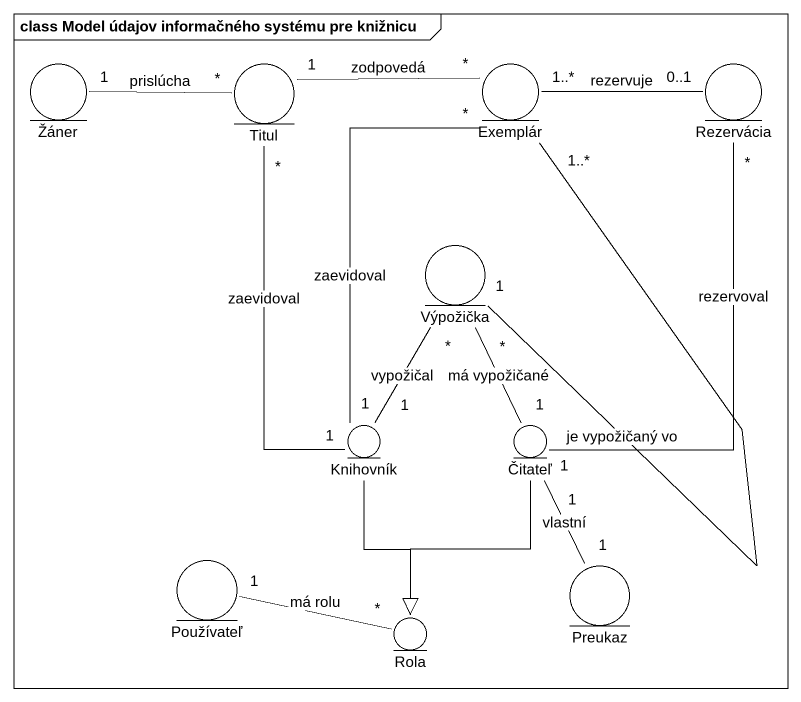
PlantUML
@startuml
mainframe class Model údajov informačného systému pre knižnicu
entity Žáner
entity Titul
entity Exemplár
entity Rezervácia
entity Výpožička
entity Knihovník
entity Čitateľ
entity Používateľ
entity Rola
entity Preukaz
Žáner "1" -right- "*" Titul : prislúcha
Titul "1" -right- "*" Exemplár : zodpovedá
Exemplár "1..*" -right- "0..1" Rezervácia : rezervuje
Exemplár "1..*" -- "1" Výpožička : je vypožičaný vo
Výpožička "*" -- "1" Knihovník : vypožičal
Knihovník "1" -up- "*" Titul : zaevidoval
Knihovník "1" -up- "*" Exemplár : zaevidoval
Knihovník --|> Rola
Čitateľ "1" -up- "*" Rezervácia : rezervoval
Čitateľ "1" -up- "*" Výpožička : má vypožičané
Čitateľ --|> Rola
Čitateľ "1" -- "1" Preukaz : vlastní
Rola "*" -left- "1" Používateľ : má rolu
@enduml
